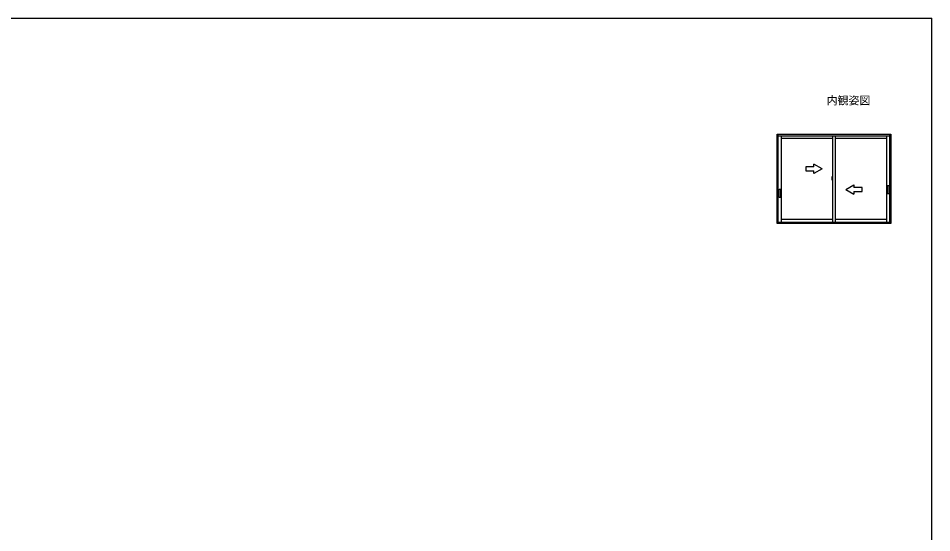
# Model space of a CAD drawing. Units: millimetres, scale not verified. Extents: x -525 to 525, y -782 to 777.
# Drawn here: x -144 to 525, y 370 to 748 of the extents above; entities that cross this region are included whole.
import ezdxf
from ezdxf.enums import TextEntityAlignment as Align

# ---------------------------------------------------------------- set-up
doc = ezdxf.new("R2010")
doc.units = ezdxf.units.MM
doc.header["$LTSCALE"] = 4
for name, color, linetype in [('0-1_USER1', 3, 'Continuous'), ('0-2_YKK_11', 7, 'Continuous'), ('0-6_YKK_A1', 4, 'Continuous'), ('0-8_YKK_ZWAK', 7, 'Continuous')]:
    doc.layers.add(name, color=color, linetype=linetype)
doc.styles.add('ＭＳ ゴシック', font='')
doc.styles.get('ＭＳ ゴシック').set_extended_font_data('MS Gothic')

msp = doc.modelspace()

# ---------------------------------------------------------------- linework, layer by layer
at = {"layer": '0-2_YKK_11'}
for p, q in [((412.5, 597), (412.5, 662.5)), ((412.5, 661.4), (494.3, 661.4)), ((414.975, 597.7), (414.975, 661.4)), ((452.425, 659.25), (414.975, 659.25)), ((452.425, 597.7), (452.425, 661.4)), ((454.375, 597.7), (454.375, 661.4)), ((491.825, 659.25), (454.375, 659.25)), ((491.825, 661.4), (491.825, 597.7)), ((494.3, 597), (494.3, 662.5)), ((451.683, 629.75), (452.253, 629.75)), ((452.193, 629.75), (451.737, 629.75)), ((452, 629.318), (451.938, 629.318)), ((452.5, 629.75), (452.018, 629.75)), ((452.1, 629.441), (452.2, 629.437)), ((452.125, 630.143), (452.125, 630.135)), ((452.125, 629.432), (452.125, 629.44)), ((452.178, 629.772), (452.178, 629.718)), ((452.212, 629.75), (452.184, 629.75)), ((452.2, 630.221), (452.425, 630.217)), ((452.2, 630.139), (452.425, 630.142)), ((452.413, 629.793), (452.425, 629.793)), ((452.413, 629.68), (452.425, 629.68)), ((494.3, 597.7), (412.5, 597.7)), ((452.425, 600.05), (414.975, 600.05)), ((491.825, 600.05), (454.375, 600.05))]:
    msp.add_line(p, q, dxfattribs=at)
for points in [[(495, 597), (411.8, 597), (411.8, 662.5), (495, 662.5)], [(452.413, 629.467), (452.413, 630.13), (452.213, 630.123), (452.213, 629.474)]]:
    msp.add_lwpolyline(points, close=True, dxfattribs=at)
for points in [[(451.75, 630.115), (451.75, 629.499), (452.075, 629.487), (452.075, 631.242)], [(452.075, 631.237), (452.062, 631.25), (451.831, 631.241), (451.824, 631.235)], [(452.075, 630.124), (452.075, 629.269), (451.924, 629.269)], [(451.938, 629.318), (451.925, 629.306), (451.925, 629.269)], [(452.025, 629.489), (452.025, 629.343), (452, 629.318)], [(452.1, 629.5), (452.075, 629.5), (452.075, 630), (452.1, 630)], [(452.103, 630.268), (452.098, 630.268), (452.091, 630.26)], [(452.091, 630.26), (452.091, 630.25), (452.098, 630.243), (452.103, 630.243)], [(452.103, 629.307), (452.098, 629.307), (452.091, 629.315), (452.091, 629.325), (452.098, 629.332), (452.103, 629.332)], [(452.2, 629.437), (452.2, 628.795), (452.425, 628.787), (452.425, 630.787), (452.2, 630.78), (452.2, 630.138), (452.1, 630.134), (452.1, 629.441)], [(452.2, 630.773), (452.118, 630.77), (452.1, 630.143), (452.2, 630.143)], [(452.2, 628.802), (452.118, 628.805), (452.1, 629.432), (452.2, 629.432)], [(452.213, 629.762), (452.208, 629.762), (452.2, 629.755), (452.2, 629.745), (452.208, 629.737), (452.213, 629.737)]]:
    msp.add_lwpolyline(points, dxfattribs=at)
msp.add_circle((452.178, 629.75), 0.0187, dxfattribs=at)
for centre, radius, start, end in [((460.375, 630.106), 8.625, 172.48051, 179.94208), ((452.606, 629.65), 0.781, 191.38244, 209.20035), ((452.606, 629.7), 0.781, 195.22882, 209.70865)]:
    msp.add_arc(centre, radius, start, end, dxfattribs=at)
at = {"layer": '0-6_YKK_A1'}
for p, q in [((438.612, 638.55), (432.612, 638.55)), ((438.612, 638.55), (438.612, 640.514)), ((444.612, 637.05), (438.612, 640.514)), ((444.612, 637.05), (438.612, 633.586)), ((438.612, 633.586), (438.612, 635.55)), ((461.937, 622.05), (467.937, 625.514)), ((467.937, 625.514), (467.937, 623.55)), ((473.937, 623.55), (467.937, 623.55)), ((473.937, 620.55), (473.937, 623.55)), ((461.937, 622.05), (467.937, 618.586)), ((467.937, 620.55), (467.937, 618.586)), ((467.937, 620.55), (473.937, 620.55))]:
    msp.add_line(p, q, dxfattribs=at)
msp.add_lwpolyline([(432.612, 638.55), (432.612, 635.55), (438.612, 635.55)], dxfattribs=at)
for points in [[(492.565, 624.89), (493.565, 624.89), (493.565, 618.89), (492.565, 618.89)], [(413.235, 622.147), (414.235, 622.147), (414.235, 616.147), (413.235, 616.147)]]:
    msp.add_lwpolyline(points, close=True, dxfattribs=at)
at = {"layer": '0-8_YKK_ZWAK'}
msp.add_line((-525, 747.5), (525, 747.5), dxfattribs=at)
msp.add_lwpolyline([(-525, -782.5), (525, -782.5), (525, 747.5)], dxfattribs=at)

# ---------------------------------------------------------------- texts
at = {"layer": '0-1_USER1', "style": 'ＭＳ ゴシック'}
msp.add_text('内観姿図', height=5.865, dxfattribs=at).set_placement((448, 682.5), align=Align.BOTTOM_LEFT)

doc.saveas('drawing.dxf')
